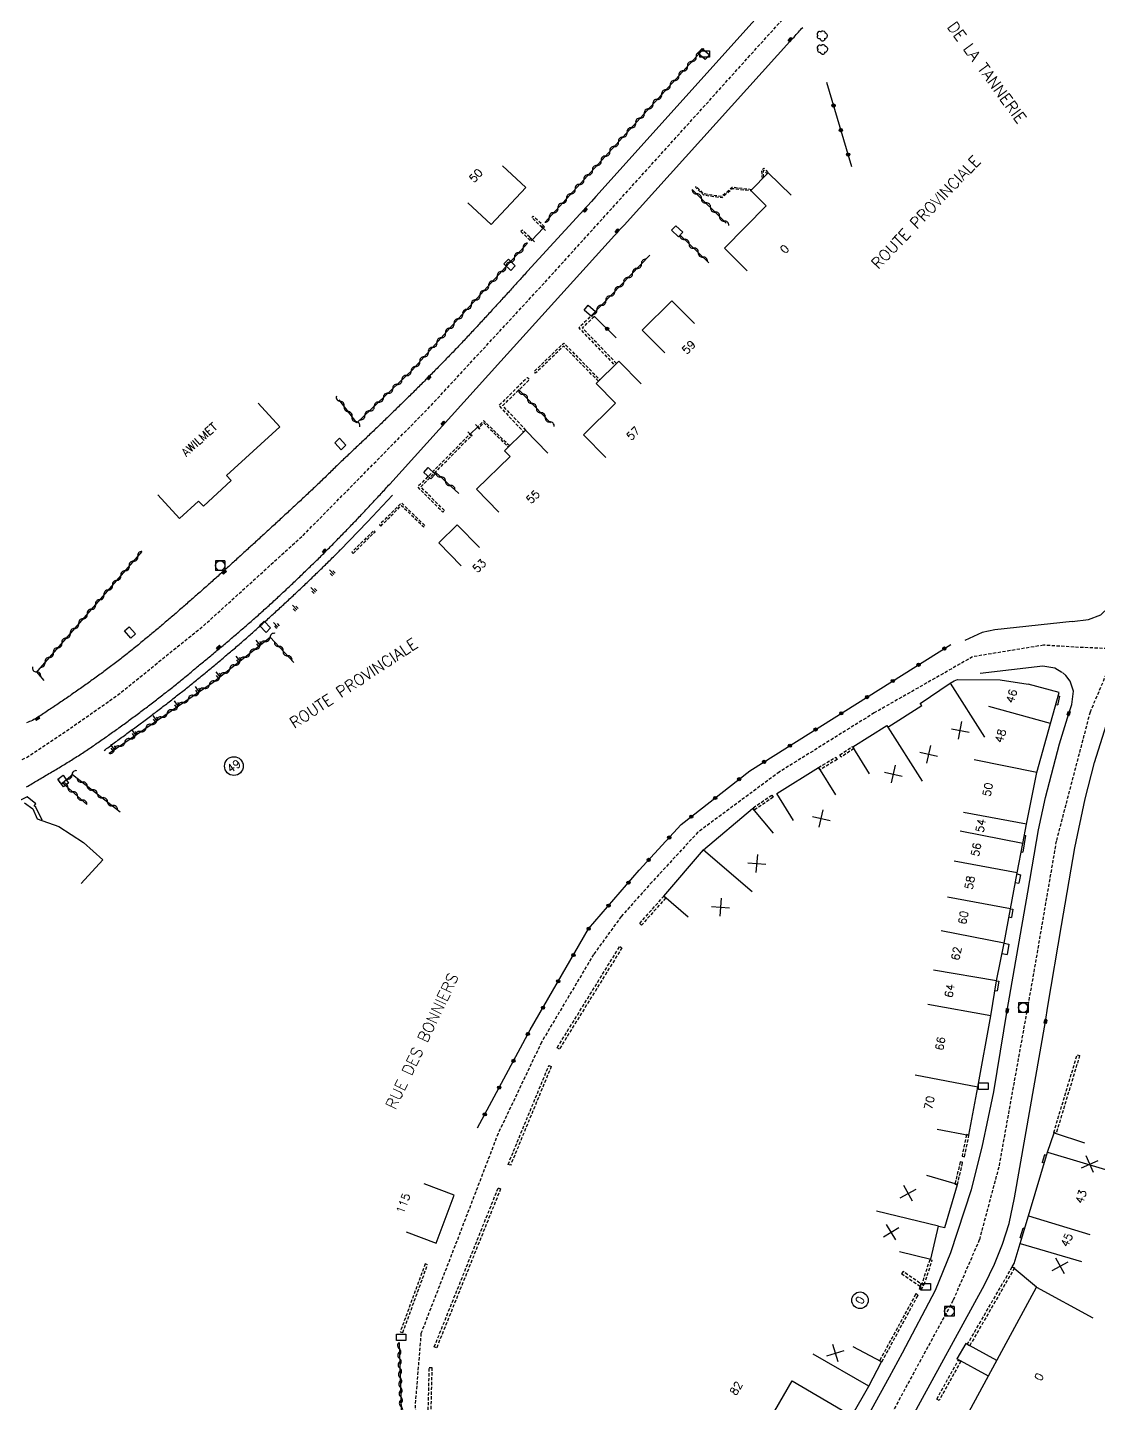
# Model space of a CAD drawing. Header units: millimetres. Extents: x 113000 to 114001, y 121999 to 123000.
# Drawn here: x 113709.1 to 113876.4, y 122355.6 to 122570.5 of the extents above; entities that cross this region are included whole.
import ezdxf
from ezdxf.enums import TextEntityAlignment as Align

# ---------------------------------------------------------------- set-up
doc = ezdxf.new("R2010")
doc.units = ezdxf.units.MM
doc.linetypes.add('DASHED', pattern=[0.75, 0.5, -0.25])
doc.layers.get('0').update_dxf_attribs({"linetype": 'CONTINUOUS'})
for name, color, linetype in [('W0001', 6, 'DASHED'), ('W0008', 7, 'CONTINUOUS'), ('W0017', 7, 'CONTINUOUS'), ('W0100', 7, 'CONTINUOUS'), ('W0105', 7, 'CONTINUOUS'), ('W0112', 1, 'DASHED'), ('W0211', 2, 'CONTINUOUS'), ('W0300', 7, 'CONTINUOUS'), ('W0310', 3, 'CONTINUOUS'), ('W0322', 7, 'CONTINUOUS'), ('W0400', 7, 'CONTINUOUS'), ('W0420', 7, 'CONTINUOUS'), ('W0984', 7, 'CONTINUOUS'), ('W0989', 7, 'CONTINUOUS'), ('W0991', 7, 'CONTINUOUS'), ('W1102', 7, 'CONTINUOUS'), ('W1471', 7, 'CONTINUOUS')]:
    doc.layers.add(name, color=color, linetype=linetype)
doc.styles.get("Standard").update_dxf_attribs({"font": 'romans.shx', "width": 0.85})

# ---------------------------------------------------------------- blocks, each defined once
blk = doc.blocks.new('t322o')
at = {"color": 0, "linetype": 'Continuous'}
for radius in [0.25, 0.15]:
    blk.add_circle((0, 0), radius, dxfattribs=at)
blk = doc.blocks.new('t310o')
at = {"color": 0, "linetype": 'Continuous'}
for centre, start, end in [((-0.5, 0.38), 216.8699, 323.1304), ((0.5, -0.37), 36.8699, 143.1303)]:
    blk.add_arc(centre, 0.625, start, end, dxfattribs=at)
blk = doc.blocks.new('T420')
for p, q in [((0.75, 0.75), (-0.75, 0.75)), ((-0.75, 0.75), (-0.75, -0.75)), ((0.75, 0.75), (0.75, -0.75)), ((0.75, -0.75), (-0.75, -0.75))]:
    blk.add_line(p, q)
blk.add_ellipse((0, 0), major_axis=(-0.53, 0.53), ratio=1, start_param=3.926991, end_param=10.210176)
blk = doc.blocks.new('t991o')
at = {"color": 0, "linetype": 'Continuous'}
for p, q in [((-1, 1), (1, -1)), ((-1, -1), (1, 1))]:
    blk.add_line(p, q, dxfattribs=at)
blk = doc.blocks.new('T1471')
at = {"color": 0, "linetype": 'Continuous', "flags": 128}
blk.add_lwpolyline([(-0.75, -0.5), (-0.75, 0.5), (0.75, 0.5), (0.75, -0.5), (-0.75, -0.5)], dxfattribs=at)
blk = doc.blocks.new('T400')
for p, q in [((-0.15, 0.3), (0.15, 0.3)), ((-0.15, -0.25), (-0.15, 0.3)), ((-0.15, 0.15), (0.15, 0.15)), ((-0.15, 0), (0.15, 0)), ((0.15, 0.3), (0.15, -0.25)), ((-0.15, -0.15), (0.15, -0.15)), ((-0.15, -0.25), (-0.15, -0.3)), ((-0.15, -0.3), (0.15, -0.3)), ((0.15, -0.3), (0.15, -0.25))]:
    blk.add_line(p, q)
blk = doc.blocks.new('t105o')
for p, q in [((-0.5, 0), (0.5, 0)), ((0.5, 0), (0.2, 0.1)), ((0.5, 0), (0.2, -0.1))]:
    blk.add_line(p, q)
blk = doc.blocks.new('T300')
for p, q in [((-0.8, 0.51), (-0.86, 0.34)), ((-0.86, 0.34), (-0.86, 0.17)), ((-0.86, 0.17), (-0.74, 0.06)), ((-0.69, 0.63), (-0.8, 0.51)), ((-0.8, -0.06), (-0.74, 0.06)), ((-0.74, 0.06), (-0.69, 0.11)), ((-0.57, 0.69), (-0.69, 0.63)), ((-0.46, 0.69), (-0.57, 0.69)), ((-0.29, 0.63), (-0.46, 0.69)), ((-0.29, 0.63), (-0.17, 0.74)), ((-0.23, 0.57), (-0.29, 0.63)), ((-0.17, 0.74), (-0.06, 0.8)), ((-0.06, 0.8), (0.06, 0.8)), ((0.06, 0.8), (0.23, 0.74)), ((0.23, 0.74), (0.34, 0.63)), ((0.34, 0.63), (0.4, 0.51)), ((0.46, 0.46), (0.34, 0.46)), ((0.4, 0.51), (0.4, 0.46)), ((0.57, 0.4), (0.46, 0.46)), ((0.57, 0.4), (0.69, 0.29)), ((0.69, 0.29), (0.74, 0.17)), ((0.74, 0.06), (0.69, -0.17)), ((0.74, 0.17), (0.74, 0.06)), ((-0.8, -0.17), (-0.8, -0.06)), ((-0.8, -0.23), (-0.8, -0.17)), ((-0.74, -0.34), (-0.8, -0.23)), ((-0.69, -0.4), (-0.74, -0.34)), ((-0.51, -0.46), (-0.69, -0.4)), ((-0.4, -0.46), (-0.51, -0.46)), ((-0.4, -0.46), (-0.34, -0.46)), ((-0.34, -0.46), (-0.34, -0.4)), ((-0.34, -0.51), (-0.34, -0.46)), ((-0.29, -0.63), (-0.34, -0.51)), ((-0.17, -0.74), (-0.29, -0.63)), ((-0.06, -0.8), (-0.17, -0.74)), ((0.06, -0.8), (-0.06, -0.8)), ((0.17, -0.74), (0.06, -0.8)), ((0.23, -0.69), (0.17, -0.74)), ((0.29, -0.46), (0.23, -0.46)), ((0.29, -0.63), (0.23, -0.69)), ((0.46, -0.4), (0.29, -0.46)), ((0.34, -0.51), (0.29, -0.63)), ((0.34, -0.51), (0.34, -0.46)), ((0.57, -0.34), (0.46, -0.4)), ((0.63, -0.29), (0.57, -0.34)), ((0.69, -0.17), (0.63, -0.29))]:
    blk.add_line(p, q)
blk = doc.blocks.new('t211o')
at = {"color": 0, "linetype": 'Continuous'}
for p, q in [((-0.29, 0.5), (-0.29, 0)), ((0, 1), (0, 0)), ((0.29, 0.5), (0.29, 0))]:
    blk.add_line(p, q, dxfattribs=at)

msp = doc.modelspace()

# ---------------------------------------------------------------- linework, layer by layer
at = {"layer": 'W0001', "flags": 128}
msp.add_lwpolyline([(113532.13, 122370.76), (113538.41, 122373.72), (113589.91, 122398.75), (113646.8, 122426.25), (113692.38, 122448.31), (113701.03, 122452.68), (113708.96, 122456.5), (113715.18, 122460.62), (113723.17, 122466.22), (113736.64, 122477.1), (113752.21, 122491.25), (113771.98, 122511.32), (113790.3, 122531.15), (113808.49, 122551.24), (113823.67, 122568.08), (113839.62, 122585.71), (113846.73, 122593.41), (113852.05, 122599.19), (113861.18, 122609.88)], dxfattribs=at)
at = {"layer": 'W0001'}
for points in [[(113910.27, 122530.69), (113904.2, 122516.44), (113894.94, 122502.35), (113883.47, 122483.3), (113875.05, 122463.58), (113869.77, 122443.42), (113865.97, 122421.25), (113860.8, 122392.5), (113857.76, 122381.13), (113853.65, 122371.64), (113842.09, 122350.34), (113832.34, 122332.45), (113825.01, 122318.73), (113817.01, 122304.55), (113809.89, 122291.34), (113801.4, 122275.74), (113789.12, 122255.19), (113777.19, 122231.29), (113764.19, 122207.43), (113750.66, 122182.57)], [(113879.26, 122473.44), (113872.56, 122473.73), (113867.79, 122474.04), (113856.71, 122472.22), (113841.34, 122463.45), (113826.52, 122454.22), (113813.82, 122444.81), (113806.66, 122437.05), (113801.83, 122431.65), (113797.53, 122425.73), (113789.39, 122412.02), (113782.6, 122397.72), (113775.89, 122380.22), (113770.57, 122366.52), (113769.65, 122355.32), (113770.04, 122347.16), (113773.37, 122333.56), (113774.74, 122329.43), (113779.49, 122318.88), (113788.29, 122313.04), (113801.1, 122305.89), (113813.45, 122297.94)]]:
    msp.add_lwpolyline(points, dxfattribs=at)
at = {"layer": 'W0008'}
for points in [[(113872.28, 122477.73), (113874.83, 122478.03), (113876.73, 122478.8), (113877.97, 122479.99), (113879.18, 122481.86), (113879.88, 122483.16), (113889.13, 122499.06), (113893.26, 122505.66), (113894.52, 122507.72), (113901.57, 122518.81), (113902.37, 122520.32), (113904.07, 122524.75), (113904.81, 122528.1), (113905.09, 122532.04), (113904.91, 122535.26), (113904.51, 122537.46), (113903.21, 122541.79), (113902.18, 122544.44), (113888.48, 122571.48), (113888.09, 122572.18), (113886.76, 122574.84), (113881.29, 122571.98), (113865.98, 122594.49), (113863.04, 122598.08)], [(113872.27, 122477.72), (113860.21, 122476.43), (113858.22, 122476), (113855.52, 122474.78)], [(113828.87, 122332.7), (113843.76, 122359.75), (113845.79, 122363.46), (113850.94, 122373.29), (113853.3, 122379.15), (113856.56, 122388.98), (113858.23, 122395.59), (113859.21, 122400.27), (113860.01, 122404.23), (113862.12, 122416.94), (113865.35, 122435.46), (113866.98, 122445.17), (113868.08, 122450.25), (113870.26, 122458.61), (113871.72, 122463.38), (113872.22, 122464.76), (113872.46, 122466.85), (113871.94, 122468.4), (113871.26, 122469.3), (113870.74, 122469.79)], [(113857.91, 122469.66), (113867.66, 122470.83), (113869.53, 122470.49), (113870.66, 122469.82)], [(113835.56, 122332.04), (113858.59, 122374.08), (113860.14, 122377.31), (113861.4, 122380.45), (113862.41, 122383.69), (113863.26, 122387.7), (113868.1, 122415.23), (113868.45, 122417.64), (113870.6, 122430.23), (113872.67, 122442.35), (113874.3, 122450.05), (113875.77, 122455.73), (113877.62, 122461.66)]]:
    msp.add_lwpolyline(points, dxfattribs=at)
at = {"layer": 'W0008', "flags": 128}
for points in [[(113824.15, 122573.37), (113797.9, 122544.16), (113797.2, 122543.38), (113787.21, 122532.47), (113787.04, 122532.29), (113786.88, 122532.1), (113786.71, 122531.92), (113786.54, 122531.74), (113786.38, 122531.55), (113786.21, 122531.37), (113786.04, 122531.18), (113785.88, 122531), (113785.71, 122530.81), (113785.54, 122530.63), (113785.38, 122530.44), (113785.21, 122530.26), (113785.04, 122530.08), (113784.88, 122529.89), (113784.71, 122529.71), (113784.54, 122529.52), (113784.38, 122529.34), (113784.21, 122529.16), (113784.04, 122528.97), (113783.87, 122528.79), (113783.71, 122528.61), (113783.54, 122528.42), (113783.37, 122528.24), (113783.2, 122528.05), (113783.03, 122527.87), (113782.87, 122527.69), (113782.7, 122527.5), (113782.53, 122527.32), (113782.36, 122527.14), (113782.2, 122526.96), (113782.03, 122526.77), (113781.86, 122526.59), (113781.69, 122526.41), (113781.52, 122526.22), (113781.35, 122526.04), (113781.19, 122525.86), (113781.02, 122525.67), (113780.85, 122525.49), (113780.68, 122525.31), (113780.51, 122525.12), (113780.34, 122524.94), (113780.17, 122524.76), (113780, 122524.58), (113779.83, 122524.39), (113779.66, 122524.21), (113779.49, 122524.03), (113779.33, 122523.84), (113779.16, 122523.66), (113778.99, 122523.48), (113778.82, 122523.29), (113778.65, 122523.11), (113778.48, 122522.93), (113778.31, 122522.75), (113778.14, 122522.56), (113777.97, 122522.38), (113777.8, 122522.2), (113777.63, 122522.02), (113777.46, 122521.84), (113777.29, 122521.65), (113777.11, 122521.47), (113776.94, 122521.29), (113776.77, 122521.11), (113776.6, 122520.93), (113776.43, 122520.75), (113776.26, 122520.57), (113776.09, 122520.39), (113775.91, 122520.21), (113775.74, 122520.03), (113775.57, 122519.84), (113775.39, 122519.66), (113775.21, 122519.48), (113775.04, 122519.29), (113774.86, 122519.11), (113774.68, 122518.93), (113774.51, 122518.75), (113774.33, 122518.56), (113774.15, 122518.38), (113773.97, 122518.2), (113773.8, 122518.02), (113773.62, 122517.84), (113773.44, 122517.66), (113773.26, 122517.47), (113773.08, 122517.29), (113772.91, 122517.11), (113772.73, 122516.93), (113772.55, 122516.75), (113772.37, 122516.57), (113772.19, 122516.39), (113772.01, 122516.21), (113771.83, 122516.03), (113771.65, 122515.85), (113771.47, 122515.67), (113771.29, 122515.49), (113771.12, 122515.31), (113770.94, 122515.13), (113770.76, 122514.95), (113770.58, 122514.77), (113770.4, 122514.59), (113770.22, 122514.42), (113770.05, 122514.24), (113769.87, 122514.07), (113769.69, 122513.89), (113769.52, 122513.72), (113769.34, 122513.54), (113769.17, 122513.37), (113768.99, 122513.19), (113768.81, 122513.02), (113768.64, 122512.84), (113768.46, 122512.67), (113768.29, 122512.5), (113768.11, 122512.32), (113767.93, 122512.15), (113767.76, 122511.98), (113767.58, 122511.8), (113767.4, 122511.63), (113767.22, 122511.46), (113767.05, 122511.28), (113766.87, 122511.11), (113766.69, 122510.94), (113766.52, 122510.76), (113766.34, 122510.59), (113766.16, 122510.42), (113765.98, 122510.24), (113765.81, 122510.07), (113765.63, 122509.9), (113765.45, 122509.73), (113765.27, 122509.55), (113765.1, 122509.38), (113764.92, 122509.21), (113764.74, 122509.04), (113764.56, 122508.86), (113764.38, 122508.69), (113764.21, 122508.52), (113764.03, 122508.35), (113763.85, 122508.17), (113763.67, 122508), (113763.49, 122507.83), (113763.32, 122507.66), (113763.14, 122507.49), (113762.96, 122507.32), (113762.78, 122507.15), (113762.6, 122506.98), (113762.42, 122506.81), (113762.24, 122506.64), (113762.07, 122506.47), (113761.89, 122506.3), (113761.71, 122506.13), (113761.53, 122505.96), (113761.35, 122505.79), (113761.17, 122505.62), (113760.99, 122505.46), (113760.81, 122505.29), (113760.63, 122505.12), (113760.45, 122504.95), (113760.27, 122504.78), (113760.09, 122504.61), (113759.91, 122504.44), (113759.73, 122504.27), (113759.56, 122504.1), (113759.38, 122503.93), (113759.2, 122503.76), (113759.02, 122503.59), (113758.84, 122503.42), (113758.66, 122503.25), (113758.48, 122503.08), (113758.3, 122502.91), (113758.12, 122502.74), (113757.95, 122502.57), (113757.77, 122502.4), (113757.59, 122502.23), (113757.41, 122502.06), (113757.23, 122501.88), (113757.04, 122501.7), (113756.86, 122501.52), (113756.68, 122501.34), (113756.49, 122501.16), (113756.31, 122500.98), (113756.13, 122500.8), (113755.94, 122500.62), (113755.76, 122500.44), (113755.58, 122500.26), (113755.39, 122500.08), (113755.21, 122499.9), (113755.02, 122499.72), (113754.84, 122499.54), (113754.66, 122499.37), (113754.47, 122499.2), (113754.29, 122499.02), (113754.11, 122498.85), (113753.93, 122498.68), (113753.74, 122498.5), (113753.56, 122498.33), (113753.38, 122498.16), (113753.2, 122497.99), (113753.01, 122497.82), (113752.83, 122497.64), (113752.65, 122497.47), (113752.46, 122497.3), (113752.28, 122497.13), (113752.09, 122496.96), (113751.91, 122496.78), (113751.73, 122496.61), (113751.54, 122496.44), (113751.36, 122496.27), (113751.17, 122496.1), (113750.99, 122495.93), (113750.81, 122495.76), (113750.62, 122495.59), (113750.44, 122495.42), (113750.25, 122495.25), (113750.07, 122495.08), (113749.88, 122494.9), (113749.7, 122494.73), (113749.51, 122494.56), (113749.33, 122494.39), (113749.15, 122494.22), (113748.96, 122494.05), (113748.78, 122493.88), (113748.59, 122493.71), (113748.41, 122493.54), (113748.22, 122493.37), (113748.04, 122493.2), (113747.85, 122493.03), (113747.67, 122492.86), (113747.48, 122492.69), (113747.3, 122492.52), (113747.11, 122492.35), (113746.93, 122492.18), (113746.74, 122492.01), (113746.56, 122491.84), (113746.38, 122491.67), (113746.2, 122491.5), (113746.01, 122491.34), (113745.83, 122491.17), (113745.65, 122491), (113745.47, 122490.84), (113745.29, 122490.67), (113745.11, 122490.5), (113744.92, 122490.34), (113744.74, 122490.17), (113744.56, 122490), (113744.38, 122489.83), (113744.2, 122489.67), (113744.02, 122489.5), (113743.83, 122489.33), (113743.65, 122489.17), (113743.47, 122489), (113743.29, 122488.84), (113743.11, 122488.67), (113742.92, 122488.5), (113742.74, 122488.34), (113742.56, 122488.17), (113742.38, 122488), (113742.19, 122487.84), (113742.01, 122487.67), (113741.83, 122487.51), (113741.65, 122487.34), (113741.46, 122487.17), (113741.28, 122487.01), (113741.1, 122486.84), (113740.92, 122486.68), (113740.73, 122486.51), (113740.55, 122486.35), (113740.37, 122486.18), (113740.18, 122486.02), (113740, 122485.85), (113739.81, 122485.68), (113739.63, 122485.51), (113739.44, 122485.35), (113739.25, 122485.18), (113739.07, 122485.01), (113738.88, 122484.84), (113738.69, 122484.67), (113738.51, 122484.51), (113738.32, 122484.34), (113738.13, 122484.17), (113737.95, 122484), (113737.76, 122483.84), (113737.57, 122483.67), (113737.38, 122483.5), (113737.2, 122483.33), (113737.01, 122483.17), (113736.82, 122483), (113736.63, 122482.83), (113736.44, 122482.67), (113736.26, 122482.5), (113736.07, 122482.33), (113735.88, 122482.17), (113735.69, 122482), (113735.5, 122481.83), (113735.31, 122481.67), (113735.12, 122481.5), (113734.94, 122481.34), (113734.75, 122481.17), (113734.56, 122481.01), (113734.37, 122480.84), (113734.18, 122480.68), (113734, 122480.52), (113733.81, 122480.35), (113733.62, 122480.19), (113733.44, 122480.03), (113733.25, 122479.87), (113733.07, 122479.71), (113732.88, 122479.54), (113732.69, 122479.38), (113732.51, 122479.22), (113732.32, 122479.06), (113732.13, 122478.9), (113731.95, 122478.74), (113731.76, 122478.58), (113731.57, 122478.41), (113731.38, 122478.25), (113731.2, 122478.09), (113731.01, 122477.93), (113730.82, 122477.77), (113730.63, 122477.61), (113730.45, 122477.45), (113730.26, 122477.29), (113730.07, 122477.13), (113729.88, 122476.97), (113729.69, 122476.81), (113729.51, 122476.65), (113729.32, 122476.49), (113729.13, 122476.34), (113728.94, 122476.18), (113728.75, 122476.02), (113728.56, 122475.86), (113728.37, 122475.7), (113728.18, 122475.55), (113727.99, 122475.39), (113727.8, 122475.23), (113727.6, 122475.07), (113727.41, 122474.91), (113727.21, 122474.75), (113727.02, 122474.59), (113726.82, 122474.43), (113726.62, 122474.27), (113726.43, 122474.11), (113726.23, 122473.95), (113726.04, 122473.79), (113725.84, 122473.64), (113725.64, 122473.48), (113725.45, 122473.32), (113725.25, 122473.16), (113725.05, 122473.01), (113724.86, 122472.85), (113724.66, 122472.69), (113724.46, 122472.54), (113724.26, 122472.38), (113724.06, 122472.22), (113723.86, 122472.07), (113723.67, 122471.91), (113723.47, 122471.76), (113723.27, 122471.6), (113723.07, 122471.45), (113722.87, 122471.3), (113722.67, 122471.14), (113722.47, 122470.99), (113722.27, 122470.84), (113722.07, 122470.69), (113721.87, 122470.53), (113721.67, 122470.38), (113721.46, 122470.23), (113721.26, 122470.08), (113721.06, 122469.93), (113720.86, 122469.78), (113720.66, 122469.63), (113720.45, 122469.49), (113720.25, 122469.34), (113720.05, 122469.19), (113719.85, 122469.04), (113719.64, 122468.89), (113719.44, 122468.75), (113719.24, 122468.6), (113719.03, 122468.45), (113718.83, 122468.31), (113718.62, 122468.16), (113718.42, 122468.01), (113718.21, 122467.87), (113718.01, 122467.72), (113717.81, 122467.58), (113717.6, 122467.43), (113717.4, 122467.29), (113717.19, 122467.14), (113716.98, 122467), (113716.78, 122466.85), (113716.58, 122466.71), (113716.37, 122466.57), (113716.17, 122466.42), (113715.96, 122466.28), (113715.76, 122466.14), (113715.56, 122466), (113715.35, 122465.86), (113715.14, 122465.72), (113714.94, 122465.58), (113714.73, 122465.44), (113714.53, 122465.3), (113714.32, 122465.16), (113714.12, 122465.02), (113713.91, 122464.88), (113713.7, 122464.74), (113713.5, 122464.6), (113713.29, 122464.46), (113713.08, 122464.32), (113712.88, 122464.19), (113712.67, 122464.05), (113712.46, 122463.91), (113712.25, 122463.77), (113712.04, 122463.62), (113711.82, 122463.48), (113711.61, 122463.34), (113711.4, 122463.2), (113711.18, 122463.06), (113710.97, 122462.92), (113710.75, 122462.78), (113710.53, 122462.65), (113710.31, 122462.52), (113710.09, 122462.41), (113709.88, 122462.29), (113709.65, 122462.19), (113709.43, 122462.09), (113709.2, 122462.01), (113708.97, 122461.92)], [(113708.97, 122451.89), (113709.19, 122452.02), (113709.41, 122452.14), (113709.62, 122452.27), (113709.84, 122452.4), (113710.05, 122452.53), (113710.26, 122452.66), (113710.48, 122452.79), (113710.69, 122452.92), (113710.91, 122453.05), (113711.12, 122453.18), (113711.34, 122453.31), (113711.56, 122453.44), (113711.79, 122453.58), (113712.01, 122453.71), (113712.24, 122453.84), (113712.46, 122453.97), (113712.69, 122454.1), (113712.92, 122454.23), (113713.14, 122454.36), (113713.37, 122454.49), (113713.59, 122454.63), (113713.81, 122454.76), (113714.03, 122454.89), (113714.25, 122455.03), (113714.47, 122455.16), (113714.68, 122455.29), (113714.9, 122455.42), (113715.12, 122455.56), (113715.33, 122455.69), (113715.55, 122455.82), (113715.76, 122455.96), (113715.98, 122456.09), (113716.2, 122456.23), (113716.41, 122456.36), (113716.63, 122456.5), (113716.84, 122456.64), (113717.06, 122456.77), (113717.27, 122456.91), (113717.48, 122457.05), (113717.7, 122457.19), (113717.91, 122457.33), (113718.12, 122457.47), (113718.33, 122457.6), (113718.53, 122457.74), (113718.74, 122457.88), (113718.94, 122458.02), (113719.15, 122458.15), (113719.35, 122458.29), (113719.56, 122458.43), (113719.76, 122458.57), (113719.97, 122458.71), (113720.17, 122458.85), (113720.37, 122458.99), (113720.58, 122459.13), (113720.78, 122459.28), (113720.98, 122459.42), (113721.19, 122459.56), (113721.39, 122459.7), (113721.59, 122459.84), (113721.79, 122459.99), (113722, 122460.13), (113722.2, 122460.27), (113722.4, 122460.42), (113722.6, 122460.56), (113722.8, 122460.7), (113723, 122460.85), (113723.2, 122460.99), (113723.4, 122461.14), (113723.6, 122461.28), (113723.8, 122461.43), (113724.01, 122461.58), (113724.21, 122461.72), (113724.41, 122461.87), (113724.62, 122462.02), (113724.82, 122462.17), (113725.02, 122462.32), (113725.22, 122462.47), (113725.43, 122462.62), (113725.63, 122462.77), (113725.83, 122462.91), (113726.03, 122463.06), (113726.23, 122463.21), (113726.44, 122463.36), (113726.64, 122463.52), (113726.84, 122463.67), (113727.04, 122463.82), (113727.24, 122463.97), (113727.44, 122464.12), (113727.64, 122464.27), (113727.84, 122464.42), (113728.04, 122464.57), (113728.24, 122464.73), (113728.44, 122464.88), (113728.64, 122465.03), (113728.84, 122465.19), (113729.04, 122465.34), (113729.24, 122465.49), (113729.44, 122465.65), (113729.63, 122465.8), (113729.83, 122465.95), (113730.03, 122466.11), (113730.23, 122466.26), (113730.43, 122466.42), (113730.63, 122466.57), (113730.82, 122466.72), (113731.02, 122466.88), (113731.21, 122467.03), (113731.4, 122467.19), (113731.6, 122467.34), (113731.79, 122467.49), (113731.98, 122467.65), (113732.18, 122467.8), (113732.37, 122467.96), (113732.56, 122468.12), (113732.75, 122468.27), (113732.95, 122468.43), (113733.14, 122468.59), (113733.33, 122468.74), (113733.52, 122468.9), (113733.71, 122469.06), (113733.9, 122469.21), (113734.09, 122469.37), (113734.29, 122469.53), (113734.48, 122469.69), (113734.67, 122469.84), (113734.86, 122470), (113735.05, 122470.16), (113735.24, 122470.32), (113735.43, 122470.47), (113735.62, 122470.63), (113735.81, 122470.79), (113736, 122470.95), (113736.19, 122471.11), (113736.39, 122471.26), (113736.58, 122471.42), (113736.77, 122471.58), (113736.97, 122471.74), (113737.16, 122471.9), (113737.35, 122472.06), (113737.54, 122472.22), (113737.74, 122472.39), (113737.93, 122472.55), (113738.12, 122472.71), (113738.31, 122472.87), (113738.51, 122473.03), (113738.7, 122473.19), (113738.89, 122473.35), (113739.08, 122473.51), (113739.28, 122473.67), (113739.47, 122473.84), (113739.66, 122473.99), (113739.85, 122474.15), (113740.03, 122474.31), (113740.22, 122474.47), (113740.41, 122474.63), (113740.6, 122474.78), (113740.79, 122474.94), (113740.98, 122475.11), (113741.17, 122475.27), (113741.36, 122475.44), (113741.55, 122475.6), (113741.74, 122475.76), (113741.93, 122475.93), (113742.13, 122476.09), (113742.32, 122476.26), (113742.51, 122476.42), (113742.7, 122476.59), (113742.89, 122476.75), (113743.08, 122476.92), (113743.27, 122477.08), (113743.46, 122477.25), (113743.65, 122477.41), (113743.84, 122477.58), (113744.03, 122477.74), (113744.22, 122477.91), (113744.41, 122478.08), (113744.6, 122478.24), (113744.79, 122478.41), (113744.98, 122478.58), (113745.17, 122478.74), (113745.35, 122478.91), (113745.54, 122479.08), (113745.73, 122479.25), (113745.92, 122479.42), (113746.1, 122479.59), (113746.29, 122479.75), (113746.48, 122479.92), (113746.66, 122480.09), (113746.85, 122480.26), (113747.03, 122480.43), (113747.22, 122480.6), (113747.41, 122480.77), (113747.59, 122480.94), (113747.78, 122481.11), (113747.96, 122481.28), (113748.15, 122481.45), (113748.33, 122481.62), (113748.52, 122481.8), (113748.7, 122481.97), (113748.88, 122482.14), (113749.07, 122482.31), (113749.25, 122482.48), (113749.44, 122482.65), (113749.62, 122482.83), (113749.8, 122483), (113749.99, 122483.17), (113750.17, 122483.34), (113750.35, 122483.52), (113750.54, 122483.69), (113750.72, 122483.86), (113750.9, 122484.04), (113751.08, 122484.21), (113751.27, 122484.38), (113751.45, 122484.56), (113751.63, 122484.73), (113751.81, 122484.9), (113751.99, 122485.07), (113752.17, 122485.25), (113752.35, 122485.42), (113752.53, 122485.59), (113752.71, 122485.76), (113752.89, 122485.94), (113753.06, 122486.11), (113753.24, 122486.28), (113753.42, 122486.46), (113753.6, 122486.63), (113753.78, 122486.81), (113753.96, 122486.98), (113754.14, 122487.16), (113754.31, 122487.33), (113754.49, 122487.5), (113754.67, 122487.68), (113754.85, 122487.85), (113755.02, 122488.03), (113755.2, 122488.21), (113755.38, 122488.38), (113755.55, 122488.56), (113755.73, 122488.73), (113755.91, 122488.91), (113756.08, 122489.08), (113756.26, 122489.26), (113756.44, 122489.44), (113756.61, 122489.61), (113756.79, 122489.79), (113756.96, 122489.97), (113757.14, 122490.15), (113757.31, 122490.32), (113757.49, 122490.5), (113757.66, 122490.68), (113757.83, 122490.85), (113758.01, 122491.03), (113758.18, 122491.21), (113758.35, 122491.39), (113758.53, 122491.57), (113758.7, 122491.75), (113758.87, 122491.92), (113759.05, 122492.1), (113759.22, 122492.28), (113759.39, 122492.46), (113759.56, 122492.64), (113759.73, 122492.82), (113759.91, 122493), (113760.08, 122493.18), (113760.25, 122493.36), (113760.42, 122493.54), (113760.59, 122493.72), (113760.76, 122493.9), (113760.93, 122494.08), (113761.11, 122494.26), (113761.28, 122494.44), (113761.45, 122494.62), (113761.62, 122494.8), (113761.79, 122494.98), (113761.96, 122495.16), (113762.13, 122495.34), (113762.3, 122495.53), (113762.47, 122495.71), (113762.64, 122495.89), (113762.81, 122496.07), (113762.98, 122496.26), (113763.15, 122496.44), (113763.32, 122496.62), (113763.49, 122496.81), (113763.66, 122496.99), (113763.83, 122497.17), (113764, 122497.36), (113764.17, 122497.54), (113764.34, 122497.72), (113764.51, 122497.91), (113764.68, 122498.09), (113764.85, 122498.28), (113765.02, 122498.46), (113765.19, 122498.65), (113765.35, 122498.83), (113765.52, 122499.02), (113765.69, 122499.2), (113783.06, 122518.41), (113801.8, 122539.12), (113802.28, 122539.68), (113828.66, 122568.86), (113828.83, 122569.05), (113829, 122569.24), (113829.17, 122569.43), (113829.34, 122569.62), (113829.51, 122569.81), (113829.68, 122570), (113829.84, 122570.19), (113830.01, 122570.37), (113830.18, 122570.56)]]:
    msp.add_lwpolyline(points, dxfattribs=at)
at = {"layer": 'W0017', "flags": 128}
for points in [[(113757.97, 122488.9), (113762.2, 122493.33), (113766.11, 122497.47)], [(113711.39, 122446.69), (113710.44, 122448.73), (113710.16, 122448.93), (113710.4, 122449.23), (113709.08, 122450.32), (113699.63, 122445.7)]]:
    msp.add_lwpolyline(points, dxfattribs=at)
at = {"layer": 'W0100'}
msp.add_line((113861.01, 122468.64), (113865.4, 122467.97), dxfattribs=at)
at = {"layer": 'W0100', "flags": 128}
for points in [[(113777.88, 122543.17), (113781.53, 122539.75), (113786.95, 122545.52), (113783.3, 122548.94)], [(113821.52, 122532.55), (113817.95, 122536.05), (113824.48, 122542.7), (113822.08, 122545.06), (113824.81, 122547.84), (113828.37, 122544.33)], [(113789.65, 122539.17), (113787.93, 122537.38)], [(113808.65, 122519.7), (113805.13, 122523.24), (113809.76, 122527.86), (113813.29, 122524.32)], [(113799.45, 122503.35), (113795.93, 122506.9), (113800.93, 122511.86), (113797.91, 122514.92), (113801.45, 122518.43), (113804.97, 122514.88)], [(113729.46, 122497.53), (113732.83, 122493.83), (113735.8, 122496.55), (113736.6, 122495.78), (113740.93, 122499.76), (113740.21, 122500.54), (113748.53, 122508.16), (113745.15, 122511.85)], [(113778.23, 122507.02), (113779.43, 122508.15)], [(113782.73, 122494.82), (113779.24, 122498.4), (113784.5, 122503.51), (113783.62, 122504.42), (113786.91, 122507.62), (113790.4, 122504.03)], [(113776.84, 122486.45), (113773.34, 122490.02), (113776.22, 122492.85), (113779.72, 122489.28)], [(113708.63, 122449.4), (113709.93, 122448.46), (113710.62, 122446.91), (113713.99, 122445.72), (113717.87, 122443.2), (113720.87, 122440.49), (113717.51, 122436.78)]]:
    msp.add_lwpolyline(points, dxfattribs=at)
at = {"layer": 'W0100'}
for points in [[(113840.63, 122453.94), (113837.99, 122458.18), (113843.3, 122461.49), (113843.46, 122461.23), (113848.77, 122464.59), (113848.5, 122464.91), (113853.22, 122468.12), (113853.83, 122468.46), (113854.33, 122468.68), (113861.01, 122468.64)], [(113851.19, 122398.41), (113856.1, 122397.46), (113857.55, 122404.96), (113859.54, 122416.15), (113860.47, 122421.57), (113861.63, 122427.49), (113862.63, 122432.86), (113863.67, 122438.46), (113864.57, 122443.04), (113865.13, 122446.07), (113866.75, 122454.16), (113868.87, 122461.8), (113870.21, 122466.63), (113865.4, 122467.97)], [(113828.76, 122446.63), (113826.12, 122450.88), (113832.63, 122454.93), (113835.28, 122450.68)], [(113812.28, 122431.56), (113808.48, 122434.81), (113814.69, 122442.06), (113822.34, 122448.5), (113825.56, 122444.68)], [(113859.56, 122350.02), (113855.16, 122352.4), (113866.7, 122373.71), (113862.88, 122376.93), (113863.2, 122377.45), (113864.12, 122380.58), (113865.45, 122384.9), (113868.43, 122394.85), (113869.45, 122397.87), (113874.19, 122396.26)], [(113768.27, 122382.38), (113772.95, 122380.62), (113775.76, 122388.11), (113771.08, 122389.87)], [(113845.32, 122379.29), (113850.18, 122378.12), (113851.41, 122383.27), (113852.39, 122383.05), (113854.37, 122389.76), (113849.57, 122391.18)], [(113818.79, 122352.24), (113823.11, 122349.73), (113828.56, 122359.1), (113837.86, 122353.61), (113840.52, 122358.29), (113842.49, 122362.07), (113838.06, 122364.39)]]:
    msp.add_lwpolyline(points, dxfattribs=at)
at = {"layer": 'W0105'}
for p, q in [((113869.7, 122464.79), (113870.01, 122464.7)), ((113870.07, 122466.12), (113870.31, 122466.05)), ((113865, 122444.29), (113864.55, 122441.7)), ((113864.82, 122444.33), (113865, 122444.29)), ((113864.32, 122441.74), (113864.55, 122441.7)), ((113863.37, 122436.94), (113863.93, 122436.83)), ((113863.64, 122438.29), (113864.21, 122438.18)), ((113864.21, 122438.18), (113863.93, 122436.83)), ((113862.62, 122432.84), (113863.01, 122432.77)), ((113863.01, 122432.77), (113862.77, 122431.5)), ((113862.39, 122431.57), (113862.77, 122431.5)), ((113861.62, 122427.46), (113862.39, 122427.31)), ((113862.39, 122427.31), (113862.13, 122425.71)), ((113861.31, 122425.87), (113862.13, 122425.71)), ((113860.22, 122420.11), (113860.57, 122420.05)), ((113860.47, 122421.58), (113860.83, 122421.52)), ((113860.83, 122421.52), (113860.57, 122420.05)), ((113867.93, 122394.4), (113867.6, 122393.23)), ((113868.26, 122394.29), (113867.93, 122394.4)), ((113867.91, 122393.13), (113867.6, 122393.23)), ((113864.13, 122381.46), (113864.59, 122382.93)), ((113864.4, 122381.38), (113864.13, 122381.46)), ((113864.84, 122382.86), (113864.59, 122382.93)), ((113855.65, 122364.91), (113854.27, 122362.52)), ((113860.51, 122362.28), (113855.65, 122364.91)), ((113859.2, 122359.85), (113854.27, 122362.52))]:
    msp.add_line(p, q, dxfattribs=at)
msp.add_lwpolyline([(113870.31, 122466.05), (113870.02, 122464.87), (113870.01, 122464.7)], dxfattribs=at)
at = {"layer": 'W0112'}
for p, q in [((113832.65, 122454.9), (113835.34, 122456.54)), ((113835.34, 122456.54), (113835.55, 122456.2)), ((113835.98, 122456.89), (113837.97, 122458.21)), ((113837.97, 122458.21), (113838.19, 122457.87)), ((113822.45, 122448.64), (113825.35, 122450.6)), ((113825.35, 122450.6), (113825.57, 122450.27)), ((113804.72, 122430.57), (113808.48, 122434.81)), ((113808.48, 122434.81), (113808.78, 122434.54)), ((113791.84, 122411.15), (113801.61, 122426.97)), ((113801.61, 122426.97), (113801.95, 122426.76)), ((113869.39, 122397.9), (113873.05, 122410.05)), ((113873.05, 122410.05), (113873.43, 122409.94)), ((113784.18, 122392.92), (113790.54, 122408.38)), ((113790.54, 122408.38), (113790.91, 122408.22)), ((113855.47, 122394.11), (113856.14, 122397.48)), ((113856.14, 122397.48), (113855.75, 122397.56)), ((113854.34, 122389.74), (113855.17, 122393.2)), ((113855.17, 122393.2), (113854.78, 122393.29)), ((113772.64, 122364.4), (113782.63, 122389.23)), ((113782.63, 122389.23), (113783, 122389.09)), ((113767.72, 122366.64), (113771.6, 122377.23)), ((113771.6, 122377.23), (113771.23, 122377.37)), ((113849.16, 122374.15), (113850.39, 122377.9)), ((113850.39, 122377.9), (113850.01, 122378.02)), ((113855.89, 122364.77), (113862.91, 122376.93)), ((113862.91, 122376.93), (113863.25, 122376.73)), ((113849.08, 122373.95), (113845.86, 122376.19)), ((113842.56, 122362.09), (113848.14, 122372.38)), ((113848.14, 122372.38), (113848.19, 122372.42)), ((113848.69, 122373.34), (113849.08, 122373.95)), ((113851.12, 122356.24), (113854.5, 122362.35)), ((113854.5, 122362.35), (113854.85, 122362.15)), ((113771.55, 122348.54), (113771.87, 122361.19))]:
    msp.add_line(p, q, dxfattribs=at)
at = {"layer": 'W0112', "flags": 128}
for points in [[(113823.88, 122546.9), (113823.79, 122548.27), (113824.09, 122548.58), (113824.81, 122547.84)], [(113824.11, 122547.13), (113824.04, 122548.18), (113824.09, 122548.23), (113824.63, 122547.67)], [(113822.21, 122545.2), (113819.17, 122545.56), (113817.54, 122544.13), (113814.75, 122544.54), (113813.54, 122545.71), (113813.43, 122545.6), (113814.68, 122544.39), (113817.59, 122543.97), (113819.22, 122545.4), (113822.08, 122545.06)], [(113801.1, 122518.06), (113795.78, 122523.59), (113797.63, 122525.44), (113797.36, 122525.72), (113795.23, 122523.6), (113800.81, 122517.79)], [(113798.27, 122515.27), (113792.86, 122520.78), (113788.47, 122516.54), (113788.24, 122516.78), (113792.87, 122521.24), (113798.5, 122515.5)], [(113786.92, 122507.62), (113786.95, 122507.64), (113783.34, 122511.46), (113787.52, 122515.54), (113787.21, 122515.86), (113782.72, 122511.48), (113786.62, 122507.34)], [(113784.38, 122505.16), (113780.38, 122509.11), (113779.44, 122508.16), (113779.61, 122507.99), (113780.39, 122508.77), (113784.21, 122504.99)]]:
    msp.add_lwpolyline(points, dxfattribs=at)
for points in [[(113789.87, 122539.41), (113788.07, 122541.07), (113787.85, 122540.84), (113789.66, 122539.17)], [(113786.18, 122538.65), (113787.72, 122537.16), (113787.94, 122537.39), (113786.4, 122538.87)], [(113774.22, 122495.07), (113770.52, 122498.76), (113778.46, 122506.78), (113778.22, 122507.02), (113770.04, 122498.75), (113773.98, 122494.83)], [(113764.28, 122492.64), (113767.52, 122495.87), (113771, 122492.51), (113771.19, 122492.71), (113767.52, 122496.27), (113764.08, 122492.84)], [(113759.98, 122488.38), (113763.4, 122491.77), (113763.2, 122491.97), (113759.78, 122488.58)]]:
    msp.add_lwpolyline(points, close=True, dxfattribs=at)
at = {"layer": 'W0112'}
for points in [[(113835.55, 122456.2), (113832.86, 122454.56), (113832.65, 122454.9)], [(113838.19, 122457.87), (113836.21, 122456.56), (113835.98, 122456.89)], [(113825.57, 122450.27), (113822.67, 122448.31), (113822.45, 122448.64)], [(113808.78, 122434.54), (113805.02, 122430.3), (113804.72, 122430.57)], [(113801.95, 122426.76), (113792.18, 122410.94), (113791.84, 122411.15)], [(113873.43, 122409.94), (113869.77, 122397.78), (113869.39, 122397.9)], [(113790.91, 122408.22), (113784.55, 122392.77), (113784.18, 122392.92)], [(113855.75, 122397.56), (113855.07, 122394.19), (113855.47, 122394.11)], [(113854.78, 122393.29), (113853.95, 122389.84), (113854.34, 122389.74)], [(113783, 122389.09), (113773.01, 122364.25), (113772.64, 122364.4)], [(113771.23, 122377.37), (113767.34, 122366.77), (113767.72, 122366.64)], [(113850.01, 122378.02), (113848.78, 122374.28), (113849.16, 122374.15)], [(113863.25, 122376.73), (113856.24, 122364.57), (113855.89, 122364.77)], [(113845.86, 122376.19), (113845.63, 122375.86), (113848.54, 122373.84)], [(113847.82, 122372.63), (113842.21, 122362.28), (113842.56, 122362.09)], [(113848.19, 122372.42), (113847.92, 122372.72), (113847.82, 122372.63)], [(113848.54, 122373.84), (113848.35, 122373.55), (113848.69, 122373.34)], [(113854.85, 122362.15), (113851.47, 122356.04), (113851.12, 122356.24)], [(113771.87, 122361.19), (113772.27, 122361.18), (113771.96, 122348.58)]]:
    msp.add_lwpolyline(points, dxfattribs=at)
at = {"layer": 'W0211', "flags": 128}
msp.add_lwpolyline([(113721.08, 122457.57), (113721.28, 122457.72), (113721.47, 122457.87), (113721.67, 122458.02), (113721.87, 122458.17), (113722.07, 122458.32), (113722.26, 122458.46), (113722.46, 122458.61), (113722.66, 122458.76), (113722.86, 122458.91), (113723.05, 122459.05), (113723.25, 122459.2), (113723.45, 122459.35), (113723.65, 122459.5), (113723.84, 122459.64), (113724.04, 122459.79), (113724.25, 122459.94), (113724.45, 122460.09), (113724.65, 122460.24), (113724.86, 122460.39), (113725.06, 122460.54), (113725.27, 122460.69), (113725.47, 122460.84), (113725.67, 122460.99), (113725.88, 122461.14), (113726.08, 122461.29), (113726.29, 122461.43), (113726.49, 122461.58), (113726.69, 122461.73), (113726.9, 122461.88), (113727.1, 122462.03), (113727.31, 122462.18), (113727.51, 122462.34), (113727.71, 122462.49), (113727.91, 122462.64), (113728.12, 122462.79), (113728.31, 122462.94), (113728.51, 122463.09), (113728.7, 122463.24), (113728.9, 122463.39), (113729.1, 122463.54), (113729.29, 122463.69), (113729.49, 122463.84), (113729.69, 122463.99), (113729.88, 122464.14), (113730.08, 122464.29), (113730.27, 122464.44), (113730.47, 122464.59), (113730.66, 122464.74), (113730.86, 122464.89), (113731.05, 122465.04), (113731.25, 122465.2), (113731.44, 122465.35), (113731.64, 122465.5), (113731.83, 122465.65), (113732.03, 122465.8), (113732.22, 122465.96), (113732.41, 122466.11), (113732.61, 122466.26), (113732.8, 122466.41), (113733, 122466.57), (113733.19, 122466.72), (113733.38, 122466.87), (113733.58, 122467.03), (113733.77, 122467.18), (113733.96, 122467.33), (113734.15, 122467.49), (113734.35, 122467.64), (113734.54, 122467.8), (113734.73, 122467.95), (113734.92, 122468.11), (113735.12, 122468.26), (113735.31, 122468.42), (113735.5, 122468.57), (113735.69, 122468.73), (113735.88, 122468.88), (113736.07, 122469.04), (113736.26, 122469.2), (113736.45, 122469.35), (113736.65, 122469.51), (113736.84, 122469.66), (113737.03, 122469.82), (113737.22, 122469.98), (113737.41, 122470.14), (113737.6, 122470.29), (113737.79, 122470.45), (113737.98, 122470.61), (113738.17, 122470.76), (113738.36, 122470.92), (113738.55, 122471.08), (113738.74, 122471.24), (113738.92, 122471.4), (113739.11, 122471.56), (113739.3, 122471.71), (113739.49, 122471.87), (113739.68, 122472.03), (113739.87, 122472.19), (113740.06, 122472.35), (113740.25, 122472.51), (113740.43, 122472.67), (113740.62, 122472.83), (113740.81, 122472.99), (113741, 122473.15), (113741.19, 122473.31), (113741.38, 122473.48), (113741.58, 122473.64), (113741.77, 122473.81), (113741.96, 122473.98), (113742.15, 122474.14), (113742.34, 122474.31), (113742.53, 122474.47), (113742.73, 122474.64), (113742.92, 122474.81), (113743.11, 122474.98), (113743.3, 122475.14), (113743.49, 122475.31), (113743.68, 122475.48), (113743.87, 122475.65), (113744.06, 122475.82), (113744.25, 122475.99), (113744.44, 122476.15), (113744.63, 122476.32), (113744.82, 122476.49), (113745.01, 122476.66), (113745.2, 122476.83), (113745.39, 122477), (113745.58, 122477.17), (113745.77, 122477.34), (113745.96, 122477.51), (113746.15, 122477.68), (113746.34, 122477.85), (113746.53, 122478.02), (113746.71, 122478.19), (113746.9, 122478.36), (113747.09, 122478.53), (113747.28, 122478.71), (113747.47, 122478.88), (113747.66, 122479.05), (113747.84, 122479.22), (113748.03, 122479.39), (113748.22, 122479.57), (113748.4, 122479.73), (113748.59, 122479.9), (113748.77, 122480.07), (113748.95, 122480.24), (113749.14, 122480.41), (113749.32, 122480.58), (113749.5, 122480.75), (113749.69, 122480.92), (113749.87, 122481.09), (113750.05, 122481.26), (113750.23, 122481.43), (113750.42, 122481.6), (113750.6, 122481.77), (113750.78, 122481.94), (113750.96, 122482.11), (113751.14, 122482.28), (113751.33, 122482.46), (113751.51, 122482.63), (113751.69, 122482.8), (113751.87, 122482.97), (113752.05, 122483.14), (113752.23, 122483.31), (113752.41, 122483.48), (113752.59, 122483.66), (113752.77, 122483.83), (113752.95, 122484), (113753.14, 122484.17), (113753.32, 122484.35), (113753.5, 122484.52), (113753.68, 122484.69), (113753.86, 122484.87), (113754.04, 122485.04), (113754.22, 122485.22), (113754.4, 122485.39), (113754.58, 122485.56), (113754.76, 122485.74), (113754.94, 122485.91), (113755.12, 122486.09), (113755.29, 122486.26), (113755.47, 122486.44), (113755.65, 122486.61), (113755.83, 122486.79), (113756.01, 122486.96), (113756.19, 122487.14), (113756.37, 122487.32), (113756.55, 122487.49), (113756.72, 122487.67), (113756.9, 122487.84), (113757.08, 122488.02), (113757.26, 122488.2), (113757.43, 122488.37), (113757.61, 122488.55), (113757.79, 122488.73), (113757.97, 122488.91)], dxfattribs=at)
at = {"layer": 'W0310', "flags": 128}
for points in [[(113789.94, 122540.12), (113814.74, 122567.27)], [(113812.94, 122545.23), (113818.24, 122539.98)], [(113810.98, 122538.14), (113815.52, 122533.77)], [(113787.21, 122536.83), (113775.9, 122524.49), (113769.26, 122517.08), (113760.57, 122508.75), (113757.78, 122512.38)], [(113797.36, 122525.72), (113806.32, 122534.98)], [(113785.82, 122513.96), (113790.8, 122508.78)], [(113772.9, 122500.99), (113776.48, 122497.76)], [(113726.99, 122488.68), (113710.72, 122470.08), (113710.53, 122469.88), (113711.68, 122468.5)], [(113721.85, 122457.15), (113738.13, 122468.28), (113747.02, 122475.28), (113750.71, 122471.35)], [(113718.41, 122449.15), (113714.61, 122452.53), (113716.13, 122453.82), (113723.61, 122448.01)]]:
    msp.add_lwpolyline(points, dxfattribs=at)
at = {"layer": 'W0310'}
msp.add_lwpolyline([(113767.14, 122365.09), (113767.57, 122351.05), (113768.94, 122342.17), (113772.09, 122330.27)], dxfattribs=at)
at = {"layer": 'W0322', "flags": 128}
for points in [[(113837.85, 122548.76), (113833.94, 122561.93)], [(113801.06, 122522.04), (113797.63, 122525.44)]]:
    msp.add_lwpolyline(points, dxfattribs=at)
at = {"layer": 'W0322'}
msp.add_lwpolyline([(113779.4, 122398.64), (113787.63, 122413.95), (113796.74, 122429.73), (113804.66, 122438.91), (113811.22, 122446.02), (113821.95, 122454.41), (113853.29, 122474.13)], dxfattribs=at)
at = {"layer": 'W1102'}
for p, q in [((113853.22, 122468.12), (113858.57, 122459.67)), ((113868.87, 122461.8), (113859.24, 122464.48)), ((113843.46, 122461.23), (113848.82, 122452.78)), ((113866.75, 122454.16), (113856.94, 122456.12)), ((113865.13, 122446.07), (113855.3, 122447.9)), ((113864.57, 122443.04), (113854.76, 122444.97)), ((113814.69, 122442.06), (113822.28, 122435.55)), ((113863.67, 122438.46), (113853.84, 122440.29)), ((113862.63, 122432.86), (113852.8, 122434.69)), ((113861.63, 122427.49), (113851.81, 122429.41)), ((113860.47, 122421.57), (113850.61, 122423.25)), ((113859.54, 122416.15), (113849.7, 122417.9)), ((113857.55, 122404.96), (113847.74, 122406.86)), ((113868.43, 122394.85), (113878.01, 122391.98)), ((113851.41, 122383.27), (113841.69, 122385.59)), ((113865.45, 122384.9), (113875.01, 122381.97)), ((113864.12, 122380.58), (113873.71, 122377.75)), ((113866.7, 122373.71), (113875.49, 122368.95)), ((113840.52, 122358.29), (113831.83, 122363.24))]:
    msp.add_line(p, q, dxfattribs=at)
for centre, radius in [((113741.35, 122455.15), 1.46), ((113839.13, 122371.69), 1.29)]:
    msp.add_circle(centre, radius, dxfattribs=at)

# ---------------------------------------------------------------- block references
at = {"layer": 'W0105'}
for p, rotation in [((113787.93, 122537.38), 136.6315711285905), ((113789.65, 122539.17), 133.1786324569549), ((113779.43, 122508.15), 312.784004612207), ((113778.23, 122507.02), 315.4883926128778)]:
    msp.add_blockref('t105o', p, dxfattribs=dict(at, rotation=rotation))
at = {"layer": 'W0211'}
for p, rotation in [((113756.96, 122485.09), 44.40957108705256), ((113754.08, 122482.31), 43.63053633256575), ((113751.17, 122479.57), 42.9353002907141), ((113748.23, 122476.86), 42.15404056229164), ((113745.42, 122474.02), 38.19605302950458), ((113742.27, 122471.54), 38.19605302950458), ((113739.13, 122469.07), 38.19605302950458), ((113735.88, 122466.74), 34.36993624031362), ((113732.58, 122464.49), 34.36993624031362), ((113729.27, 122462.23), 34.36993624031362), ((113725.97, 122459.97), 34.36993624031362), ((113722.67, 122457.71), 34.36993624031362)]:
    msp.add_blockref('t211o', p, dxfattribs=dict(at, rotation=rotation))
at = {"layer": 'W0300'}
for p in [(113833.28, 122569.21), (113833.32, 122567.11)]:
    msp.add_blockref('T300', p, dxfattribs=at)
at = {"layer": 'W0310'}
for p, rotation in [((113813.54, 122565.96), 47.59157121952871), ((113810.85, 122563.01), 47.59157121952871), ((113812.2, 122564.48), 47.59157121952871), ((113809.5, 122561.53), 47.59157121952871), ((113806.8, 122558.58), 47.59157121952871), ((113808.15, 122560.05), 47.59157121952871), ((113805.45, 122557.1), 47.59157121952871), ((113802.75, 122554.15), 47.59157121952871), ((113804.1, 122555.62), 47.59157121952871), ((113801.41, 122552.67), 47.59157121952871), ((113800.06, 122551.19), 47.59157121952871), ((113797.36, 122548.24), 47.59157121952871), ((113798.71, 122549.72), 47.59157121952871), ((113796.01, 122546.76), 47.59157121952871), ((113793.31, 122543.81), 47.59157121952871), ((113794.66, 122545.29), 47.59157121952871), ((113813.65, 122544.53), 315.2642389926092), ((113791.96, 122542.33), 47.59157121952871), ((113815.07, 122543.12), 315.2642389926092), ((113816.49, 122541.71), 315.2642389926092), ((113790.61, 122540.86), 47.59157121952871), ((113817.91, 122540.3), 315.2642389926092), ((113811.7, 122537.44), 316.0967975426721), ((113786.53, 122536.09), 227.4933200236893), ((113813.15, 122536.06), 316.0967975426721), ((113783.83, 122533.14), 227.4933200236893), ((113785.18, 122534.62), 227.4933200236893), ((113805.01, 122533.62), 45.92049056101811), ((113814.59, 122534.67), 316.0967975426721), ((113782.48, 122531.67), 227.4933200236893), ((113802.23, 122530.75), 45.92049056101811), ((113803.62, 122532.18), 45.92049056101811), ((113779.78, 122528.72), 227.4933200236893), ((113781.13, 122530.19), 227.4933200236893), ((113800.83, 122529.31), 45.92049056101811), ((113778.43, 122527.25), 227.4933200236893), ((113798.05, 122526.44), 45.92049056101811), ((113799.44, 122527.87), 45.92049056101811), ((113775.73, 122524.29), 228.1165624518648), ((113777.08, 122525.77), 227.4933200236893), ((113774.39, 122522.81), 228.1165624518648), ((113771.72, 122519.83), 228.1165624518648), ((113773.06, 122521.32), 228.1165624518648), ((113770.38, 122518.34), 228.1165624518648), ((113767.59, 122515.48), 223.7946492228425), ((113769.03, 122516.87), 223.7946492228425), ((113766.15, 122514.1), 223.7946492228425), ((113786.51, 122513.23), 313.8993053919827), ((113757.97, 122512.14), 127.4835141416219), ((113763.26, 122511.33), 223.7946492228425), ((113764.7, 122512.71), 223.7946492228425), ((113787.9, 122511.79), 313.8993053919827), ((113759.18, 122510.55), 127.4835141416219), ((113760.4, 122508.96), 127.4835141416219), ((113761.81, 122509.95), 223.7946492228425), ((113789.29, 122510.35), 313.8993053919827), ((113790.67, 122508.91), 313.8993053919827), ((113773.64, 122500.32), 317.9195388000451), ((113775.13, 122498.98), 317.9195388000451), ((113726.33, 122487.93), 228.8361486213559), ((113725.01, 122486.43), 228.8361486213559), ((113722.38, 122483.41), 228.8361486213559), ((113723.7, 122484.92), 228.8361486213559), ((113721.06, 122481.91), 228.8361486213559), ((113718.43, 122478.9), 228.8361486213559), ((113719.75, 122480.4), 228.8361486213559), ((113717.11, 122477.39), 228.8361486213559), ((113715.8, 122475.89), 228.8361486213559), ((113746.99, 122475.25), 38.19605302950458), ((113713.16, 122472.88), 228.8361486213559), ((113714.48, 122474.38), 228.8361486213559), ((113743.85, 122472.78), 38.19605302950458), ((113745.42, 122474.02), 38.19605302950458), ((113748.36, 122473.84), 313.1931363085175), ((113749.73, 122472.39), 313.1931363085175), ((113711.85, 122471.37), 228.8361486213559), ((113740.7, 122470.31), 38.19605302950458), ((113742.27, 122471.54), 38.19605302950458), ((113710.53, 122469.87), 309.7641194435916), ((113739.13, 122469.07), 38.19605302950458), ((113735.88, 122466.74), 34.36993624031362), ((113737.53, 122467.87), 34.36993624031362), ((113732.58, 122464.49), 34.36993624031362), ((113734.23, 122465.62), 34.36993624031362), ((113729.27, 122462.23), 34.36993624031362), ((113730.93, 122463.36), 34.36993624031362), ((113725.97, 122459.97), 34.36993624031362), ((113727.62, 122461.1), 34.36993624031362), ((113722.67, 122457.71), 34.36993624031362), ((113724.32, 122458.84), 34.36993624031362), ((113716.07, 122453.77), 40.35184604938214), ((113714.68, 122452.48), 138.3065775501763), ((113716.17, 122451.14), 138.3065775501763), ((113717.65, 122452.64), 322.1342179658529), ((113719.23, 122451.41), 322.1342179658529), ((113717.66, 122449.81), 138.3065775501763), ((113720.81, 122450.19), 322.1342179658529), ((113722.39, 122448.96), 322.1342179658529), ((113767.17, 122364.09), 271.7462425937773), ((113767.21, 122362.59), 271.7462425937773), ((113767.26, 122361.09), 271.7462425937773), ((113767.3, 122359.59), 271.7462425937773), ((113767.35, 122358.09), 271.7462425937773), ((113767.4, 122356.59), 271.7462425937773), ((113767.44, 122355.09), 271.7462425937773)]:
    msp.add_blockref('t310o', p, dxfattribs=dict(at, rotation=rotation))
at = {"layer": 'W0322'}
for p, rotation in [((113835, 122558.35), 106.5474201220657), ((113836.14, 122554.51), 106.5474201220657), ((113837.28, 122550.68), 106.5474201220657), ((113799.64, 122523.45), 135.1953677878723), ((113852.3, 122473.51), 32.17410933372881), ((113848.27, 122470.98), 32.17410933372881), ((113844.26, 122468.45), 32.17410933372881), ((113840.23, 122465.92), 32.17410933372881), ((113836.21, 122463.39), 32.17410933372881), ((113832.19, 122460.86), 32.17410933372881), ((113828.17, 122458.33), 32.17410933372881), ((113824.15, 122455.8), 32.17410933372881), ((113820.26, 122453.09), 38.04765459048626), ((113816.52, 122450.16), 38.04765459048626), ((113812.78, 122447.24), 38.04765459048626), ((113809.34, 122443.98), 47.27545394142365), ((113806.12, 122440.49), 47.27545394142365), ((113802.96, 122436.94), 49.24608072753681), ((113799.86, 122433.34), 49.24608072753681), ((113796.76, 122429.74), 49.24608072753681), ((113794.38, 122425.63), 59.98610403681884), ((113792, 122421.52), 59.98610403681884), ((113789.63, 122417.41), 59.98610403681884), ((113787.27, 122413.28), 61.7570872894557), ((113785.02, 122409.1), 61.7570872894557), ((113782.78, 122404.91), 61.7570872894557), ((113780.53, 122400.73), 61.7570872894557)]:
    msp.add_blockref('t322o', p, dxfattribs=dict(at, rotation=rotation))
at = {"layer": 'W0400'}
for p, rotation in [((113828.23, 122568.65), 137.8820191075575), ((113796.21, 122542.03), 317.5314425130853), ((113801.21, 122538.75), 137.8543992627697), ((113771.8, 122515.84), 315.1502042915303), ((113774.03, 122508.69), 137.8832317007082), ((113755.5, 122488.74), 134.8803668300543), ((113739.85, 122485.45), 312.007884893071), ((113738.98, 122473.69), 129.9770667104466), ((113710.67, 122462.58), 301.0037230309338), ((113871.72, 122463.38), 342.9465068361915), ((113862.12, 122416.94), 350.5937777340068), ((113868.1, 122415.23), 170.0332093433749)]:
    msp.add_blockref('T400', p, dxfattribs=dict(at, rotation=rotation))
at = {"layer": 'W0420'}
for p in [(113739.21, 122486.47), (113864.62, 122417.41), (113853.07, 122369.97)]:
    msp.add_blockref('T420', p, dxfattribs=at)
at = {"layer": 'W0991'}
for p, rotation in [((113854.79, 122460.72), 34.15981281737072), ((113849.86, 122456.99), 32.35842057452469), ((113844.35, 122453.9), 31.94121294831174), ((113833.08, 122446.96), 31.87961618753254), ((113823.03, 122439.93), 40.14072500070526), ((113817.35, 122433.09), 311.2119778041057), ((113875.03, 122392.95), 68.22509681599279), ((113846.66, 122388.39), 73.54723678327514), ((113843.99, 122382.32), 76.53566898768439), ((113870.38, 122377.04), 73.5964569703124), ((113835.3, 122363.42), 62.42701006957287)]:
    msp.add_blockref('t991o', p, dxfattribs=dict(at, rotation=rotation))
at = {"layer": 'W1471'}
for p, rotation in [((113814.72, 122566.4), 318.0474717297415), ((113810.57, 122538.7), 316.4878295244129), ((113784.41, 122533.47), 315.713685363396), ((113796.93, 122526.27), 319.7948292790625), ((113757.97, 122505.47), 313.3970971610682), ((113771.91, 122500.9), 137.883231700872), ((113746.21, 122476.92), 133.6679844832973), ((113725.12, 122476.03), 311.2127813233237), ((113714.7, 122452.81), 125.680584696821)]:
    msp.add_blockref('T1471', p, dxfattribs=dict(at, rotation=rotation))
for p in [(113814.87, 122566.39), (113858.38, 122405.14), (113849.37, 122373.79), (113767.47, 122365.89)]:
    msp.add_blockref('T1471', p, dxfattribs=at)

# ---------------------------------------------------------------- texts
at = {"layer": 'W0984'}
msp.add_text('AWILMET', height=1.25, rotation=42.3864, dxfattribs=at).set_placement((113735.96, 122506.17), align=Align.MIDDLE)
at = {"layer": 'W0989'}
for s, rotation, p in [('RUE DE LA TANNERIE', 306.0152, (113857.22, 122565.89)), ('ROUTE PROVINCIALE', 46.3162, (113849.41, 122541.69)), ('ROUTE PROVINCIALE', 33.5033, (113760.04, 122468.1)), ('RUE DES BONNIERS', 64.5661, (113770.73, 122412.19))]:
    msp.add_text(s, height=1.75, rotation=rotation, dxfattribs=at).set_placement(p, align=Align.MIDDLE)
at = {"layer": 'W0991'}
for s, rotation, p in [('50', 46.8176, (113779.13, 122547.42)), ('0', 47.3457, (113827.34, 122535.92)), ('59', 44.8801, (113812.38, 122520.59)), ('57', 44.984, (113803.7, 122507.14)), ('55', 44.2574, (113788.06, 122497.22)), ('53', 44.4462, (113779.68, 122486.44)), ('46', 74.4844, (113862.8, 122466.09)), ('48', 74.4421, (113861.07, 122459.86)), ('49', 35.8669, (113741.35, 122455.15)), ('50', 78.7344, (113859.07, 122451.49)), ('54', 79.4548, (113857.97, 122445.84)), ('56', 78.878, (113857.25, 122442.1)), ('58', 79.46, (113856.27, 122436.94)), ('60', 79.4479, (113855.25, 122431.46)), ('62', 78.9473, (113854.18, 122425.87)), ('64', 80.3021, (113853.11, 122420.04)), ('66', 79.9072, (113851.66, 122411.78)), ('70', 79.0568, (113849.96, 122402.54)), ('115', 69.4033, (113767.8, 122386.83)), ('43', 73.3235, (113873.65, 122387.87)), ('45', 66.301, (113871.43, 122381.1)), ('0', 61.5278, (113839.13, 122371.69)), ('0', 61.5702, (113867.09, 122359.72)), ('82', 59.8237, (113819.78, 122357.94))]:
    msp.add_text(s, height=1.25, rotation=rotation, dxfattribs=at).set_placement(p, align=Align.MIDDLE)

doc.saveas('drawing.dxf')
